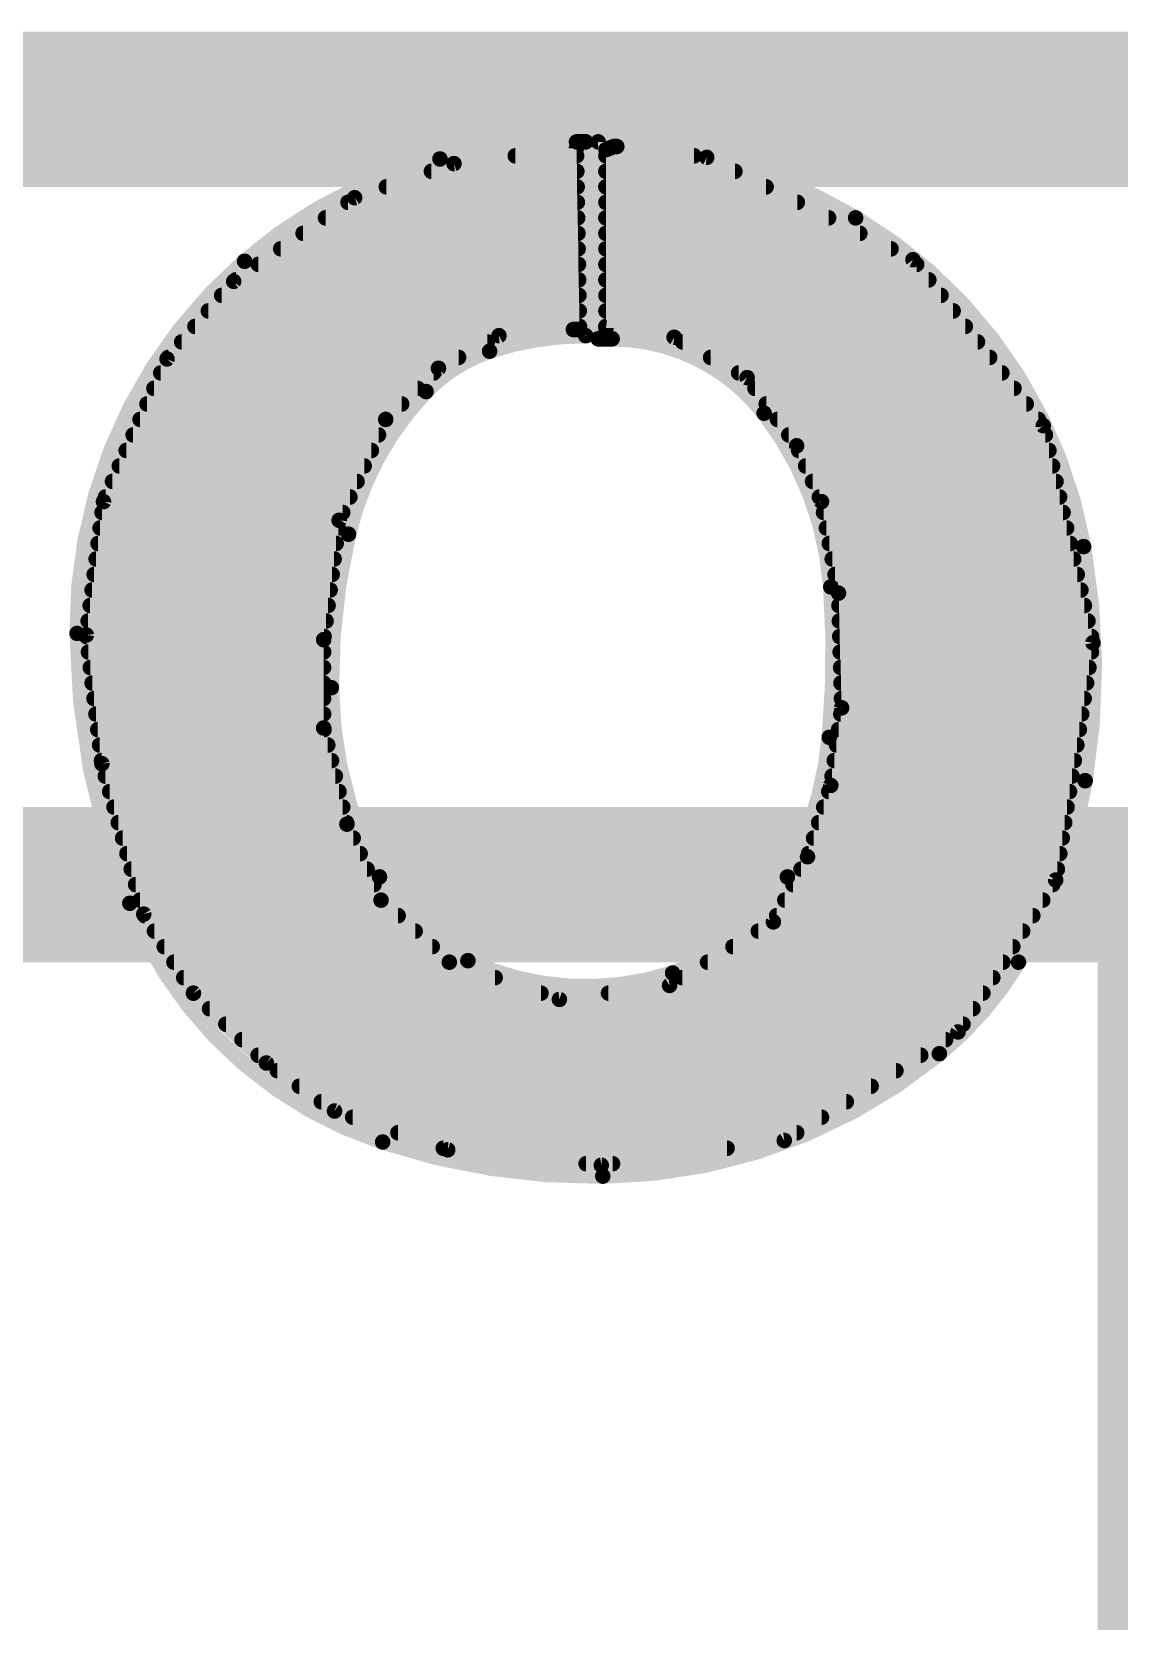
# Model space of a CAD drawing. Extents: x -15.6 to 66.2, y -11.4 to 53.5.
# Drawn here: x 20.987 to 22.768, y 22.924 to 25.527 of the extents above; entities that cross this region are included whole.
import ezdxf

# ---------------------------------------------------------------- set-up
doc = ezdxf.new("R2010")
doc.units = 0
doc.layers.add('1', color=12, linetype='CONTINUOUS')
doc.layers.add('22', color=40, linetype='CONTINUOUS')

msp = doc.modelspace()

# ---------------------------------------------------------------- linework, layer by layer
at = {"layer": '1', "const_width": 0.254}
for points in [[(20.32, 25.4), (39.37, 25.4)], [(16.51, 24.13), (22.86, 24.13)], [(22.86, 24.13), (22.86, 21.59)], [(22.86, 24.13), (41.91, 24.13)]]:
    msp.add_lwpolyline(points, dxfattribs=at)
at = {"layer": '1', "const_width": 0.127}
for points in [[(22.9235, 24.13, 1), (22.7965, 24.13)], [(22.86, 24.1935, 1), (22.86, 24.0665)]]:
    msp.add_lwpolyline(points, format="xyb", dxfattribs=at)
at = {"layer": '22'}
for points, const_width in [([(21.8796, 25.3467, 0.0624), (21.656, 25.3187)], 0.0254), ([(21.8796, 25.3531, 1), (21.8796, 25.3404)], 0.0127), ([(21.8796, 25.3404, 1), (21.8796, 25.3531)], 0.0127), ([(21.9012, 25.3467, 1), (21.8884, 25.3467)], 0.0127), ([(21.8948, 25.3404, 1), (21.8948, 25.3531)], 0.0127), ([(21.9215, 25.3467, 1), (21.9088, 25.3467)], 0.0127), ([(22.3368, 25.2222, 0.1246), (21.9151, 25.3467)], 0.0254), ([(21.9153, 25.353, 1), (21.9149, 25.3404)], 0.0127), ([(21.7793, 25.3302, 1), (21.7793, 25.3175)], 0.0127), ([(21.8859, 25.3366, 1), (21.8733, 25.3364)], 0.0127), ([(21.8804, 25.3302, 1), (21.8788, 25.3428)], 0.0127), ([(21.8798, 25.3175, 1), (21.8798, 25.3302)], 0.0127), ([(21.9255, 25.3399, 1), (21.9301, 25.3281)], 0.0127), ([(21.9278, 25.3302, 1), (21.9278, 25.3175)], 0.0127), ([(21.9342, 25.334, 1), (21.9215, 25.334)], 0.0127), ([(21.9405, 25.3454, 1), (21.9405, 25.3327)], 0.0127), ([(21.9428, 25.3331, 1), (21.9382, 25.3449)], 0.0127), ([(21.9464, 25.3453, 1), (21.9448, 25.3327)], 0.0127), ([(21.9456, 25.3327, 1), (21.9456, 25.3454)], 0.0127), ([(22.0721, 25.3175, 1), (22.0721, 25.3302)], 0.0127), ([(22.0957, 25.327, 1), (22.0901, 25.3156)], 0.0127), ([(22.0921, 25.315, 1), (22.0937, 25.3276)], 0.0127), ([(21.656, 25.3187, 0.1172), (21.336, 25.1511)], 0.0254), ([(21.642, 25.3048, 1), (21.642, 25.292)], 0.0127), ([(21.6544, 25.3249, 1), (21.6576, 25.3125)], 0.0127), ([(21.6576, 25.3125, 1), (21.6544, 25.3249)], 0.0127), ([(21.6781, 25.3174, 1), (21.6797, 25.3048)], 0.0127), ([(21.681, 25.3051, 1), (21.6768, 25.3171)], 0.0127), ([(21.8802, 25.292, 1), (21.8802, 25.3048)], 0.0127), ([(21.9278, 25.3048, 1), (21.9278, 25.292)], 0.0127), ([(22.139, 25.292, 1), (22.139, 25.3048)], 0.0127), ([(21.5681, 25.2794, 1), (21.5681, 25.2666)], 0.0127), ([(21.8807, 25.2666, 1), (21.8807, 25.2794)], 0.0127), ([(21.9278, 25.2794, 1), (21.9278, 25.2666)], 0.0127), ([(22.1902, 25.2666, 1), (22.1902, 25.2794)], 0.0127), ([(21.5053, 25.254, 1), (21.5053, 25.2413)], 0.0127), ([(21.5142, 25.2612, 1), (21.5184, 25.2492)], 0.0127), ([(21.5199, 25.25, 1), (21.5127, 25.2604)], 0.0127), ([(21.8811, 25.2413, 1), (21.8811, 25.254)], 0.0127), ([(21.9278, 25.254, 1), (21.9278, 25.2413)], 0.0127), ([(22.2414, 25.2413, 1), (22.2414, 25.254)], 0.0127), ([(21.4686, 25.2286, 1), (21.4686, 25.2158)], 0.0127), ([(21.8815, 25.2158, 1), (21.8815, 25.2286)], 0.0127), ([(21.9278, 25.2286, 1), (21.9278, 25.2158)], 0.0127), ([(22.2925, 25.2158, 1), (22.2925, 25.2286)], 0.0127), ([(22.7101, 24.6837, 0.2183), (22.3368, 25.2222)], 0.0254), ([(22.34, 25.2277, 1), (22.3336, 25.2167)], 0.0127), ([(22.3336, 25.2167, 1), (22.34, 25.2277)], 0.0127), ([(21.4319, 25.2032, 1), (21.4319, 25.1904)], 0.0127), ([(21.882, 25.1904, 1), (21.882, 25.2032)], 0.0127), ([(21.9278, 25.2032, 1), (21.9278, 25.1904)], 0.0127), ([(22.3437, 25.1904, 1), (22.3437, 25.2032)], 0.0127), ([(21.3952, 25.1778, 1), (21.3952, 25.1651)], 0.0127), ([(21.8824, 25.1651, 1), (21.8824, 25.1778)], 0.0127), ([(21.9278, 25.1778, 1), (21.9278, 25.1651)], 0.0127), ([(22.3948, 25.1651, 1), (22.3948, 25.1778)], 0.0127), ([(21.336, 25.1511, 0.2195), (21.0617, 24.5415)], 0.0254), ([(21.3318, 25.1559, 1), (21.3402, 25.1463)], 0.0127), ([(21.3402, 25.1463, 1), (21.3318, 25.1559)], 0.0127), ([(21.3585, 25.1524, 1), (21.3585, 25.1396)], 0.0127), ([(21.8828, 25.1396, 1), (21.8828, 25.1524)], 0.0127), ([(21.9278, 25.1524, 1), (21.9278, 25.1396)], 0.0127), ([(22.4357, 25.1575, 1), (22.4257, 25.1497)], 0.0127), ([(22.4279, 25.1479, 1), (22.4335, 25.1593)], 0.0127), ([(22.4367, 25.1396, 1), (22.4367, 25.1524)], 0.0127), ([(21.3146, 25.1233, 1), (21.3218, 25.1129)], 0.0127), ([(21.323, 25.114, 1), (21.3134, 25.1222)], 0.0127), ([(21.3218, 25.127, 1), (21.3218, 25.1142)], 0.0127), ([(21.8832, 25.1142, 1), (21.8832, 25.127)], 0.0127), ([(21.9278, 25.127, 1), (21.9278, 25.1142)], 0.0127), ([(22.4566, 25.1142, 1), (22.4566, 25.127)], 0.0127), ([(21.2985, 25.1016, 1), (21.2985, 25.0889)], 0.0127), ([(21.8837, 25.0889, 1), (21.8837, 25.1016)], 0.0127), ([(21.9278, 25.1016, 1), (21.9278, 25.0889)], 0.0127), ([(22.4766, 25.0889, 1), (22.4766, 25.1016)], 0.0127), ([(21.2767, 25.0762, 1), (21.2767, 25.0634)], 0.0127), ([(21.8841, 25.0634, 1), (21.8841, 25.0762)], 0.0127), ([(21.9278, 25.0762, 1), (21.9278, 25.0634)], 0.0127), ([(22.4965, 25.0634, 1), (22.4965, 25.0762)], 0.0127), ([(21.2548, 25.0508, 1), (21.2548, 25.038)], 0.0127), ([(21.8745, 25.0457, 1), (21.8745, 25.0329)], 0.0127), ([(21.875, 25.033, 1), (21.874, 25.0456)], 0.0127), ([(21.8783, 25.0392, 1), (21.8909, 25.0394)], 0.0127), ([(21.8845, 25.038, 1), (21.8845, 25.0508)], 0.0127), ([(21.8846, 25.0329, 1), (21.8846, 25.0457)], 0.0127), ([(21.9278, 25.0508, 1), (21.9278, 25.038)], 0.0127), ([(21.9287, 25.0482, 1), (21.9269, 25.0356)], 0.0127), ([(21.9215, 25.0419, 1), (21.9342, 25.0419)], 0.0127), ([(22.5164, 25.038, 1), (22.5164, 25.0508)], 0.0127), ([(21.233, 25.0254, 1), (21.233, 25.0127)], 0.0127), ([(21.8948, 25.0292, 0.0828), (21.7373, 25.0038)], 0.0254), ([(21.7337, 25.0127, 1), (21.7337, 25.0254)], 0.0127), ([(21.7521, 25.0355, 1), (21.7531, 25.0229)], 0.0127), ([(21.7556, 25.0236, 1), (21.7496, 25.0348)], 0.0127), ([(21.8884, 25.0292, 1), (21.9012, 25.0292)], 0.0127), ([(21.8948, 25.0229, 1), (21.8948, 25.0355)], 0.0127), ([(21.9151, 25.0305, 1), (21.9151, 25.0177)], 0.0127), ([(21.9088, 25.0241, 1), (21.9215, 25.0241)], 0.0127), ([(22.1869, 24.9022, 0.2316), (21.938, 25.0241)], 0.0254), ([(21.938, 25.0304, 1), (21.938, 25.0178)], 0.0127), ([(21.938, 25.0177, 1), (21.938, 25.0305)], 0.0127), ([(22.0427, 25.0322, 1), (22.0365, 25.021)], 0.0127), ([(22.0387, 25.0203, 1), (22.0405, 25.0329)], 0.0127), ([(22.0533, 25.0254, 1), (22.0533, 25.0127)], 0.0127), ([(22.5364, 25.0127, 1), (22.5364, 25.0254)], 0.0127), ([(21.2042, 24.9952, 1), (21.2138, 24.987)], 0.0127), ([(21.2148, 24.9885, 1), (21.2032, 24.9937)], 0.0127), ([(21.2111, 25, 1), (21.2111, 24.9872)], 0.0127), ([(21.7373, 25.0038, 0.1209), (21.6332, 24.9377)], 0.0254), ([(21.6865, 24.9872, 1), (21.6865, 25)], 0.0127), ([(21.7353, 25.0098, 1), (21.7393, 24.9978)], 0.0127), ([(21.7393, 24.9978, 1), (21.7353, 25.0098)], 0.0127), ([(22.0993, 25, 1), (22.0993, 24.9872)], 0.0127), ([(22.5563, 24.9872, 1), (22.5563, 25)], 0.0127), ([(21.1988, 24.9746, 1), (21.1988, 24.9618)], 0.0127), ([(21.6457, 24.9618, 1), (21.6457, 24.9746)], 0.0127), ([(21.6505, 24.9814, 1), (21.6565, 24.9702)], 0.0127), ([(21.6579, 24.9712, 1), (21.6491, 24.9804)], 0.0127), ([(22.1453, 24.9746, 1), (22.1453, 24.9618)], 0.0127), ([(22.1641, 24.9643, 1), (22.1539, 24.9569)], 0.0127), ([(22.1559, 24.955, 1), (22.1621, 24.9662)], 0.0127), ([(22.5763, 24.9618, 1), (22.5763, 24.9746)], 0.0127), ([(21.1875, 24.9492, 1), (21.1875, 24.9365)], 0.0127), ([(21.6332, 24.9377, 0.1342), (21.5062, 24.704)], 0.0254), ([(21.6195, 24.9365, 1), (21.6195, 24.9492)], 0.0127), ([(21.6286, 24.9421, 1), (21.6378, 24.9333)], 0.0127), ([(21.6378, 24.9333, 1), (21.6286, 24.9421)], 0.0127), ([(22.1719, 24.9492, 1), (22.1719, 24.9365)], 0.0127), ([(22.5962, 24.9365, 1), (22.5962, 24.9492)], 0.0127), ([(21.1762, 24.9238, 1), (21.1762, 24.911)], 0.0127), ([(21.5933, 24.911, 1), (21.5933, 24.9238)], 0.0127), ([(22.1904, 24.9238, 1), (22.1904, 24.911)], 0.0127), ([(22.6162, 24.911, 1), (22.6162, 24.9238)], 0.0127), ([(21.1649, 24.8984, 1), (21.1649, 24.8856)], 0.0127), ([(21.5627, 24.8966, 1), (21.5715, 24.8874)], 0.0127), ([(21.5729, 24.8893, 1), (21.5613, 24.8947)], 0.0127), ([(21.5671, 24.8856, 1), (21.5671, 24.8984)], 0.0127), ([(22.2961, 24.6177, 0.1478), (22.1869, 24.9022)], 0.0254), ([(22.1919, 24.9061, 1), (22.1819, 24.8983)], 0.0127), ([(22.1819, 24.8983, 1), (22.1919, 24.9061)], 0.0127), ([(22.2088, 24.8984, 1), (22.2088, 24.8856)], 0.0127), ([(22.6361, 24.8856, 1), (22.6361, 24.8984)], 0.0127), ([(22.6503, 24.8832, 1), (22.6379, 24.8804)], 0.0127), ([(22.6391, 24.8779, 1), (22.6491, 24.8857)], 0.0127), ([(21.1535, 24.873, 1), (21.1535, 24.8603)], 0.0127), ([(21.5554, 24.8603, 1), (21.5554, 24.873)], 0.0127), ([(22.2273, 24.873, 1), (22.2273, 24.8603)], 0.0127), ([(22.6476, 24.8603, 1), (22.6476, 24.873)], 0.0127), ([(21.1422, 24.8476, 1), (21.1422, 24.8348)], 0.0127), ([(21.5437, 24.8348, 1), (21.5437, 24.8476)], 0.0127), ([(22.246, 24.8514, 1), (22.2344, 24.8462)], 0.0127), ([(22.2351, 24.8451, 1), (22.2453, 24.8525)], 0.0127), ([(22.2436, 24.8476, 1), (22.2436, 24.8348)], 0.0127), ([(22.6534, 24.8348, 1), (22.6534, 24.8476)], 0.0127), ([(21.1309, 24.8222, 1), (21.1309, 24.8094)], 0.0127), ([(21.5319, 24.8094, 1), (21.5319, 24.8222)], 0.0127), ([(22.2549, 24.8222, 1), (22.2549, 24.8094)], 0.0127), ([(22.6592, 24.8094, 1), (22.6592, 24.8222)], 0.0127), ([(21.1196, 24.7968, 1), (21.1196, 24.7841)], 0.0127), ([(21.5202, 24.7841, 1), (21.5202, 24.7968)], 0.0127), ([(22.2662, 24.7968, 1), (22.2662, 24.7841)], 0.0127), ([(22.665, 24.7841, 1), (22.665, 24.7968)], 0.0127), ([(21.1112, 24.7566, 1), (21.0986, 24.7582)], 0.0127), ([(21.0991, 24.76, 1), (21.1107, 24.7548)], 0.0127), ([(21.1083, 24.7714, 1), (21.1083, 24.7586)], 0.0127), ([(21.5085, 24.7586, 1), (21.5085, 24.7714)], 0.0127), ([(22.2775, 24.7714, 1), (22.2775, 24.7586)], 0.0127), ([(22.2871, 24.7586, 1), (22.2747, 24.7562)], 0.0127), ([(22.2751, 24.7548, 1), (22.2867, 24.76)], 0.0127), ([(22.6708, 24.7586, 1), (22.6708, 24.7714)], 0.0127), ([(21.1026, 24.746, 1), (21.1026, 24.7333)], 0.0127), ([(21.4972, 24.7261, 1), (21.4846, 24.7277)], 0.0127), ([(21.4851, 24.7296, 1), (21.4967, 24.7242)], 0.0127), ([(21.4968, 24.7333, 1), (21.4968, 24.746)], 0.0127), ([(22.2842, 24.746, 1), (22.2842, 24.7333)], 0.0127), ([(22.6766, 24.7333, 1), (22.6766, 24.746)], 0.0127), ([(21.0994, 24.7206, 1), (21.0994, 24.7079)], 0.0127), ([(21.5062, 24.704, 0.0602), (21.4782, 24.4526)], 0.0254), ([(21.4893, 24.7079, 1), (21.4893, 24.7206)], 0.0127), ([(21.5, 24.7055, 1), (21.5124, 24.7025)], 0.0127), ([(21.5124, 24.7025, 1), (21.5, 24.7055)], 0.0127), ([(22.2889, 24.7206, 1), (22.2889, 24.7079)], 0.0127), ([(22.6824, 24.7079, 1), (22.6824, 24.7206)], 0.0127), ([(21.0961, 24.6952, 1), (21.0961, 24.6824)], 0.0127), ([(21.486, 24.6824, 1), (21.486, 24.6952)], 0.0127), ([(22.2937, 24.6952, 1), (22.2937, 24.6824)], 0.0127), ([(22.6882, 24.6824, 1), (22.6882, 24.6952)], 0.0127), ([(22.7127, 24.3002, 0.0851), (22.7101, 24.6837)], 0.0254), ([(22.7164, 24.6848, 1), (22.7038, 24.6826)], 0.0127), ([(22.7038, 24.6826, 1), (22.7164, 24.6848)], 0.0127), ([(21.0929, 24.6698, 1), (21.0929, 24.6571)], 0.0127), ([(21.4827, 24.6571, 1), (21.4827, 24.6698)], 0.0127), ([(22.2984, 24.6698, 1), (22.2984, 24.6571)], 0.0127), ([(22.694, 24.6571, 1), (22.694, 24.6698)], 0.0127), ([(21.0896, 24.6444, 1), (21.0896, 24.6317)], 0.0127), ([(21.4794, 24.6317, 1), (21.4794, 24.6444)], 0.0127), ([(22.2936, 24.3713, 0.0416), (22.2961, 24.6177)], 0.0254), ([(22.3024, 24.6182, 1), (22.2898, 24.6172)], 0.0127), ([(22.3031, 24.6444, 1), (22.3031, 24.6317)], 0.0127), ([(22.6998, 24.6317, 1), (22.6998, 24.6444)], 0.0127), ([(21.0863, 24.619, 1), (21.0863, 24.6062)], 0.0127), ([(21.4761, 24.6062, 1), (21.4761, 24.619)], 0.0127), ([(22.2898, 24.6172, 1), (22.3024, 24.6182)], 0.0127), ([(22.3079, 24.619, 1), (22.3079, 24.6062)], 0.0127), ([(22.3151, 24.6077, 1), (22.3025, 24.6073)], 0.0127), ([(22.3026, 24.6063, 1), (22.315, 24.6087)], 0.0127), ([(22.7056, 24.6062, 1), (22.7056, 24.619)], 0.0127), ([(21.0831, 24.5936, 1), (21.0831, 24.5809)], 0.0127), ([(21.4728, 24.5809, 1), (21.4728, 24.5936)], 0.0127), ([(22.3094, 24.5936, 1), (22.3094, 24.5809)], 0.0127), ([(22.7115, 24.5809, 1), (22.7115, 24.5936)], 0.0127), ([(21.0617, 24.5415, 0.092), (21.148, 24.0995)], 0.0254), ([(21.068, 24.5416, 1), (21.0554, 24.5414)], 0.0127), ([(21.0832, 24.5397, 1), (21.0706, 24.5381)], 0.0127), ([(21.0798, 24.5682, 1), (21.0798, 24.5555)], 0.0127), ([(21.4695, 24.5555, 1), (21.4695, 24.5682)], 0.0127), ([(22.31, 24.5682, 1), (22.31, 24.5555)], 0.0127), ([(22.7173, 24.5555, 1), (22.7173, 24.5682)], 0.0127), ([(21.0554, 24.5414, 1), (21.068, 24.5416)], 0.0127), ([(21.0706, 24.5397, 1), (21.0832, 24.5381)], 0.0127), ([(21.0772, 24.5428, 1), (21.0772, 24.53)], 0.0127), ([(21.4719, 24.5313, 1), (21.4592, 24.5313)], 0.0127), ([(21.4592, 24.5321, 1), (21.4718, 24.5305)], 0.0127), ([(21.4662, 24.53, 1), (21.4662, 24.5428)], 0.0127), ([(22.3107, 24.5428, 1), (22.3107, 24.53)], 0.0127), ([(22.7317, 24.5252, 1), (22.7191, 24.5272)], 0.0127), ([(22.7192, 24.5248, 1), (22.7316, 24.5276)], 0.0127), ([(22.7231, 24.53, 1), (22.7231, 24.5428)], 0.0127), ([(21.0803, 24.5174, 1), (21.0803, 24.5047)], 0.0127), ([(21.4655, 24.5047, 1), (21.4655, 24.5174)], 0.0127), ([(22.3114, 24.5174, 1), (22.3114, 24.5047)], 0.0127), ([(22.723, 24.5047, 1), (22.723, 24.5174)], 0.0127), ([(21.0833, 24.492, 1), (21.0833, 24.4793)], 0.0127), ([(21.0864, 24.4666, 1), (21.0864, 24.4538)], 0.0127), ([(21.4655, 24.4793, 1), (21.4655, 24.492)], 0.0127), ([(21.4655, 24.4538, 1), (21.4655, 24.4666)], 0.0127), ([(22.3121, 24.492, 1), (22.3121, 24.4793)], 0.0127), ([(22.3128, 24.4666, 1), (22.3128, 24.4538)], 0.0127), ([(22.715, 24.4538, 1), (22.715, 24.4666)], 0.0127), ([(22.719, 24.4793, 1), (22.719, 24.492)], 0.0127), ([(21.0894, 24.4412, 1), (21.0894, 24.4285)], 0.0127), ([(21.4655, 24.4285, 1), (21.4655, 24.4412)], 0.0127), ([(21.4782, 24.4526, 0.1204), (21.557, 24.1427)], 0.0254), ([(21.4845, 24.4527, 1), (21.4719, 24.4525)], 0.0127), ([(21.4719, 24.4525, 1), (21.4845, 24.4527)], 0.0127), ([(22.3135, 24.4412, 1), (22.3135, 24.4285)], 0.0127), ([(22.7111, 24.4285, 1), (22.7111, 24.4412)], 0.0127), ([(21.0925, 24.4158, 1), (21.0925, 24.4031)], 0.0127), ([(21.4655, 24.4031, 1), (21.4655, 24.4158)], 0.0127), ([(22.3125, 24.4158, 1), (22.3125, 24.4031)], 0.0127), ([(22.3202, 24.4187, 1), (22.3076, 24.4205)], 0.0127), ([(22.3076, 24.4194, 1), (22.3202, 24.4198)], 0.0127), ([(22.7071, 24.4031, 1), (22.7071, 24.4158)], 0.0127), ([(21.0956, 24.3904, 1), (21.0956, 24.3776)], 0.0127), ([(21.4717, 24.388, 1), (21.4593, 24.385)], 0.0127), ([(21.4661, 24.3776, 1), (21.4661, 24.3904)], 0.0127), ([(22.3089, 24.3904, 1), (22.3089, 24.3776)], 0.0127), ([(22.7031, 24.3776, 1), (22.7031, 24.3904)], 0.0127), ([(21.0986, 24.365, 1), (21.0986, 24.3523)], 0.0127), ([(21.4592, 24.3865, 1), (21.4719, 24.3865)], 0.0127), ([(21.4723, 24.3523, 1), (21.4723, 24.365)], 0.0127), ([(22.225, 24.1427, 0.0995), (22.2936, 24.3713)], 0.0254), ([(22.2999, 24.3707, 1), (22.2873, 24.3719)], 0.0127), ([(22.2873, 24.3719, 1), (22.2999, 24.3707)], 0.0127), ([(22.3054, 24.365, 1), (22.3054, 24.3523)], 0.0127), ([(22.6991, 24.3523, 1), (22.6991, 24.365)], 0.0127), ([(21.1017, 24.3396, 1), (21.1017, 24.3269)], 0.0127), ([(21.4784, 24.3269, 1), (21.4784, 24.3396)], 0.0127), ([(22.3018, 24.3396, 1), (22.3018, 24.3269)], 0.0127), ([(22.6951, 24.3269, 1), (22.6951, 24.3396)], 0.0127), ([(21.1084, 24.3298, 1), (21.0962, 24.3264)], 0.0127), ([(21.096, 24.3273, 1), (21.1086, 24.3289)], 0.0127), ([(21.108, 24.3142, 1), (21.108, 24.3014)], 0.0127), ([(21.4846, 24.3014, 1), (21.4846, 24.3142)], 0.0127), ([(22.2982, 24.3142, 1), (22.2982, 24.3014)], 0.0127), ([(22.6911, 24.3014, 1), (22.6911, 24.3142)], 0.0127), ([(21.115, 24.2888, 1), (21.115, 24.2761)], 0.0127), ([(21.4907, 24.2761, 1), (21.4907, 24.2888)], 0.0127), ([(22.2928, 24.2888, 1), (22.2928, 24.2761)], 0.0127), ([(22.2898, 24.2935, 1), (22.3024, 24.2917)], 0.0127), ([(22.3021, 24.2906, 1), (22.2901, 24.2946)], 0.0127), ([(22.6035, 24.003, 0.0949), (22.7127, 24.3002)], 0.0254), ([(22.6871, 24.2761, 1), (22.6871, 24.2888)], 0.0127), ([(22.719, 24.2992, 1), (22.7064, 24.3012)], 0.0127), ([(22.7064, 24.3012, 1), (22.719, 24.2992)], 0.0127), ([(21.1221, 24.2634, 1), (21.1221, 24.2507)], 0.0127), ([(21.4968, 24.2507, 1), (21.4968, 24.2634)], 0.0127), ([(22.2845, 24.2634, 1), (22.2845, 24.2507)], 0.0127), ([(22.6831, 24.2507, 1), (22.6831, 24.2634)], 0.0127), ([(21.1292, 24.238, 1), (21.1292, 24.2252)], 0.0127), ([(21.5094, 24.2317, 1), (21.4978, 24.2265)], 0.0127), ([(21.503, 24.2252, 1), (21.503, 24.238)], 0.0127), ([(22.2762, 24.238, 1), (22.2762, 24.2252)], 0.0127), ([(22.6792, 24.2252, 1), (22.6792, 24.238)], 0.0127), ([(21.1362, 24.2126, 1), (21.1362, 24.1999)], 0.0127), ([(21.4974, 24.2276, 1), (21.5098, 24.2306)], 0.0127), ([(21.5139, 24.1999, 1), (21.5139, 24.2126)], 0.0127), ([(22.2679, 24.2126, 1), (22.2679, 24.1999)], 0.0127), ([(22.6752, 24.1999, 1), (22.6752, 24.2126)], 0.0127), ([(21.1433, 24.1872, 1), (21.1433, 24.1745)], 0.0127), ([(21.5253, 24.1745, 1), (21.5253, 24.1872)], 0.0127), ([(22.2636, 24.1728, 1), (22.2524, 24.1786)], 0.0127), ([(22.2597, 24.1872, 1), (22.2597, 24.1745)], 0.0127), ([(22.6712, 24.1745, 1), (22.6712, 24.1872)], 0.0127), ([(21.1504, 24.1618, 1), (21.1504, 24.149)], 0.0127), ([(21.5367, 24.149, 1), (21.5367, 24.1618)], 0.0127), ([(22.2474, 24.1618, 1), (22.2474, 24.149)], 0.0127), ([(22.252, 24.1777, 1), (22.264, 24.1737)], 0.0127), ([(22.6672, 24.149, 1), (22.6672, 24.1618)], 0.0127), ([(21.1575, 24.1364, 1), (21.1575, 24.1237)], 0.0127), ([(21.5481, 24.1237, 1), (21.5481, 24.1364)], 0.0127), ([(21.557, 24.1427, 0.1633), (21.7018, 24.0055)], 0.0254), ([(21.5626, 24.1457, 1), (21.5514, 24.1397)], 0.0127), ([(21.5514, 24.1397, 1), (21.5626, 24.1457)], 0.0127), ([(22.037, 23.9852, 0.1942), (22.225, 24.1427)], 0.0254), ([(22.2194, 24.1457, 1), (22.2306, 24.1397)], 0.0127), ([(22.2306, 24.1397, 1), (22.2194, 24.1457)], 0.0127), ([(22.2341, 24.1364, 1), (22.2341, 24.1237)], 0.0127), ([(22.6581, 24.1386, 1), (22.6707, 24.1366)], 0.0127), ([(22.6697, 24.1342, 1), (22.6591, 24.141)], 0.0127), ([(22.6595, 24.1237, 1), (22.6595, 24.1364)], 0.0127), ([(21.148, 24.0995, 0.2224), (21.5621, 23.7084)], 0.0254), ([(21.1539, 24.1018, 1), (21.1421, 24.0972)], 0.0127), ([(21.1645, 24.111, 1), (21.1645, 24.0983)], 0.0127), ([(21.5638, 24.1093, 1), (21.5552, 24.0999)], 0.0127), ([(21.5537, 24.102, 1), (21.5653, 24.1072)], 0.0127), ([(21.5595, 24.0983, 1), (21.5595, 24.111)], 0.0127), ([(22.2208, 24.111, 1), (22.2208, 24.0983)], 0.0127), ([(22.6432, 24.0983, 1), (22.6432, 24.111)], 0.0127), ([(21.1421, 24.0972, 1), (21.1539, 24.1018)], 0.0127), ([(21.1763, 24.0851, 1), (21.1655, 24.0783)], 0.0127), ([(21.1648, 24.08, 1), (21.177, 24.0834)], 0.0127), ([(21.1725, 24.0856, 1), (21.1725, 24.0728)], 0.0127), ([(21.5875, 24.0728, 1), (21.5875, 24.0856)], 0.0127), ([(22.2074, 24.0856, 1), (22.2074, 24.0728)], 0.0127), ([(22.6269, 24.0728, 1), (22.6269, 24.0856)], 0.0127), ([(21.1884, 24.0602, 1), (21.1884, 24.0475)], 0.0127), ([(21.6154, 24.0475, 1), (21.6154, 24.0602)], 0.0127), ([(22.1773, 24.0602, 1), (22.1773, 24.0475)], 0.0127), ([(22.1965, 24.0719, 1), (22.2077, 24.0661)], 0.0127), ([(22.2054, 24.0636, 1), (22.1988, 24.0744)], 0.0127), ([(22.6105, 24.0475, 1), (22.6105, 24.0602)], 0.0127), ([(21.2044, 24.0348, 1), (21.2044, 24.0221)], 0.0127), ([(21.6434, 24.0221, 1), (21.6434, 24.0348)], 0.0127), ([(22.1358, 24.0348, 1), (22.1358, 24.0221)], 0.0127), ([(22.5942, 24.0221, 1), (22.5942, 24.0348)], 0.0127), ([(21.2203, 24.0094, 1), (21.2203, 23.9966)], 0.0127), ([(21.6733, 24.009, 1), (21.6693, 23.997)], 0.0127), ([(21.667, 23.9983, 1), (21.6756, 24.0077)], 0.0127), ([(21.6713, 23.9966, 1), (21.6713, 24.0094)], 0.0127), ([(21.7018, 24.0055, 0.1897), (22.037, 23.9852)], 0.0254), ([(21.7045, 24.0113, 1), (21.6991, 23.9997)], 0.0127), ([(21.6991, 23.9997, 1), (21.7045, 24.0113)], 0.0127), ([(22.0943, 24.0094, 1), (22.0943, 23.9966)], 0.0127), ([(22.4739, 23.8531, 0.0859), (22.6035, 24.003)], 0.0254), ([(22.5779, 23.9966, 1), (22.5779, 24.0094)], 0.0127), ([(22.5981, 24.0063, 1), (22.6089, 23.9997)], 0.0127), ([(22.6089, 23.9997, 1), (22.5981, 24.0063)], 0.0127), ([(21.2363, 23.984, 1), (21.2363, 23.9713)], 0.0127), ([(21.7464, 23.9713, 1), (21.7464, 23.984)], 0.0127), ([(22.035, 23.9912, 1), (22.039, 23.9792)], 0.0127), ([(22.039, 23.9792, 1), (22.035, 23.9912)], 0.0127), ([(22.0528, 23.984, 1), (22.0528, 23.9713)], 0.0127), ([(22.5615, 23.9713, 1), (22.5615, 23.984)], 0.0127), ([(21.2566, 23.9568, 1), (21.2478, 23.9476)], 0.0127), ([(21.2522, 23.9586, 1), (21.2522, 23.9459)], 0.0127), ([(21.2468, 23.9488, 1), (21.2576, 23.9556)], 0.0127), ([(21.8215, 23.9459, 1), (21.8215, 23.9586)], 0.0127), ([(21.8508, 23.9483, 1), (21.8524, 23.9357)], 0.0127), ([(21.8496, 23.936, 1), (21.8536, 23.948)], 0.0127), ([(21.932, 23.9586, 1), (21.932, 23.9459)], 0.0127), ([(22.0287, 23.9703, 1), (22.0353, 23.9595)], 0.0127), ([(22.0328, 23.9586, 1), (22.0312, 23.9712)], 0.0127), ([(22.5452, 23.9459, 1), (22.5452, 23.9586)], 0.0127), ([(21.2787, 23.9332, 1), (21.2787, 23.9204)], 0.0127), ([(22.5289, 23.9204, 1), (22.5289, 23.9332)], 0.0127), ([(21.3053, 23.9078, 1), (21.3053, 23.8951)], 0.0127), ([(22.5078, 23.8833, 1), (22.501, 23.8941)], 0.0127), ([(22.5126, 23.8951, 1), (22.5126, 23.9078)], 0.0127), ([(21.3318, 23.8824, 1), (21.3318, 23.8697)], 0.0127), ([(22.4841, 23.8697, 1), (22.4841, 23.8824)], 0.0127), ([(22.4991, 23.8921, 1), (22.5097, 23.8853)], 0.0127), ([(21.3583, 23.857, 1), (21.3583, 23.8442)], 0.0127), ([(21.3753, 23.8431, 1), (21.3679, 23.8327)], 0.0127), ([(21.3672, 23.8333, 1), (21.376, 23.8425)], 0.0127), ([(21.9227, 23.6525, 0.1703), (22.4739, 23.8531)], 0.0254), ([(22.4434, 23.8442, 1), (22.4434, 23.857)], 0.0127), ([(22.4699, 23.858, 1), (22.4779, 23.8482)], 0.0127), ([(22.4779, 23.8482, 1), (22.4699, 23.858)], 0.0127), ([(21.3896, 23.8316, 1), (21.3896, 23.8189)], 0.0127), ([(22.4028, 23.8189, 1), (22.4028, 23.8316)], 0.0127), ([(21.4257, 23.8062, 1), (21.4257, 23.7934)], 0.0127), ([(22.3621, 23.7934, 1), (22.3621, 23.8062)], 0.0127), ([(21.4617, 23.7808, 1), (21.4617, 23.768)], 0.0127), ([(21.4854, 23.7652, 1), (21.4812, 23.7532)], 0.0127), ([(21.4796, 23.754, 1), (21.487, 23.7644)], 0.0127), ([(22.3215, 23.768, 1), (22.3215, 23.7808)], 0.0127), ([(21.5131, 23.7554, 1), (21.5131, 23.7427)], 0.0127), ([(22.2809, 23.7427, 1), (22.2809, 23.7554)], 0.0127), ([(21.5621, 23.7084, 0.083), (21.9227, 23.6525)], 0.0254), ([(21.5641, 23.7144, 1), (21.5601, 23.7024)], 0.0127), ([(21.5601, 23.7024, 1), (21.5641, 23.7144)], 0.0127), ([(21.5872, 23.73, 1), (21.5872, 23.7172)], 0.0127), ([(22.2165, 23.7163, 1), (22.2233, 23.7055)], 0.0127), ([(22.2208, 23.7046, 1), (22.219, 23.7172)], 0.0127), ([(22.2402, 23.7172, 1), (22.2402, 23.73)], 0.0127), ([(21.6614, 23.7046, 1), (21.6614, 23.6918)], 0.0127), ([(21.6693, 23.702, 1), (21.6681, 23.6894)], 0.0127), ([(21.6666, 23.6897, 1), (21.6708, 23.7017)], 0.0127), ([(22.1262, 23.6918, 1), (22.1262, 23.7046)], 0.0127), ([(21.8954, 23.6792, 1), (21.8954, 23.6665)], 0.0127), ([(21.9193, 23.6766, 1), (21.9211, 23.664)], 0.0127), ([(21.9196, 23.664, 1), (21.9208, 23.6766)], 0.0127), ([(21.9387, 23.6665, 1), (21.9387, 23.6792)], 0.0127), ([(21.9226, 23.6588, 1), (21.9228, 23.6462)], 0.0127), ([(21.9228, 23.6462, 1), (21.9226, 23.6588)], 0.0127)]:
    msp.add_lwpolyline(points, format="xyb", dxfattribs=dict(at, const_width=const_width))
at = {"layer": '22', "const_width": 0.0254}
for points in [[(21.8948, 25.3467), (21.8796, 25.3467)], [(21.8948, 25.0292), (21.8948, 25.3467)], [(21.9151, 25.3467), (21.9151, 25.0241)], [(21.8796, 25.3365), (21.6789, 25.3111)], [(21.7793, 25.3238), (21.8798, 25.3238)], [(21.8846, 25.0393), (21.8796, 25.3365)], [(21.9405, 25.339), (21.9278, 25.334)], [(21.9278, 25.334), (21.9278, 25.0419)], [(21.9278, 25.3238), (22.0721, 25.3238)], [(21.9456, 25.339), (21.9405, 25.339)], [(22.0929, 25.3213), (21.9456, 25.339)], [(22.4307, 25.1536), (22.0929, 25.3213)], [(21.6789, 25.3111), (21.5163, 25.2552)], [(21.642, 25.2984), (21.8802, 25.2984)], [(21.9278, 25.2984), (22.139, 25.2984)], [(21.5681, 25.273), (21.8807, 25.273)], [(21.9278, 25.273), (22.1902, 25.273)], [(21.5163, 25.2552), (21.3182, 25.1181)], [(21.5053, 25.2476), (21.8811, 25.2476)], [(21.9278, 25.2476), (22.2414, 25.2476)], [(21.4686, 25.2222), (21.8815, 25.2222)], [(21.9278, 25.2222), (22.2925, 25.2222)], [(21.4319, 25.1968), (21.882, 25.1968)], [(21.9278, 25.1968), (22.3437, 25.1968)], [(21.3952, 25.1714), (21.8824, 25.1714)], [(21.9278, 25.1714), (22.3948, 25.1714)], [(21.3585, 25.146), (21.8828, 25.146)], [(21.9278, 25.146), (22.4367, 25.146)], [(22.6441, 24.8818), (22.4307, 25.1536)], [(21.3182, 25.1181), (21.209, 24.9911)], [(21.3218, 25.1206), (21.8832, 25.1206)], [(21.9278, 25.1206), (22.4566, 25.1206)], [(21.2985, 25.0952), (21.8837, 25.0952)], [(21.9278, 25.0952), (22.4766, 25.0952)], [(21.2767, 25.0698), (21.8841, 25.0698)], [(21.9278, 25.0698), (22.4965, 25.0698)], [(21.2548, 25.0444), (21.8845, 25.0444)], [(21.7526, 25.0292), (21.8745, 25.0393)], [(21.8745, 25.0393), (21.8846, 25.0393)], [(21.9278, 25.0444), (22.5164, 25.0444)], [(21.9278, 25.0419), (22.0396, 25.0266)], [(21.233, 25.019), (21.7337, 25.019)], [(21.6535, 24.9758), (21.7526, 25.0292)], [(21.9151, 25.0241), (21.938, 25.0241)], [(22.0396, 25.0266), (22.159, 24.9606)], [(22.0533, 25.019), (22.5364, 25.019)], [(21.209, 24.9911), (21.1049, 24.7574)], [(21.2111, 24.9936), (21.6865, 24.9936)], [(22.0993, 24.9936), (22.5563, 24.9936)], [(21.1988, 24.9682), (21.6457, 24.9682)], [(21.5671, 24.892), (21.6535, 24.9758)], [(22.1453, 24.9682), (22.5763, 24.9682)], [(22.159, 24.9606), (22.2402, 24.8488)], [(21.1875, 24.9428), (21.6195, 24.9428)], [(22.1719, 24.9428), (22.5962, 24.9428)], [(21.1762, 24.9174), (21.5933, 24.9174)], [(22.1904, 24.9174), (22.6162, 24.9174)], [(21.1649, 24.892), (21.5671, 24.892)], [(21.4909, 24.7269), (21.5671, 24.892)], [(22.2088, 24.892), (22.6361, 24.892)], [(22.7254, 24.5262), (22.6441, 24.8818)], [(21.1535, 24.8666), (21.5554, 24.8666)], [(22.2273, 24.8666), (22.6476, 24.8666)], [(21.1422, 24.8412), (21.5437, 24.8412)], [(22.2402, 24.8488), (22.2809, 24.7574)], [(22.2436, 24.8412), (22.6534, 24.8412)], [(21.1309, 24.8158), (21.5319, 24.8158)], [(22.2549, 24.8158), (22.6592, 24.8158)], [(21.1196, 24.7904), (21.5202, 24.7904)], [(22.2662, 24.7904), (22.665, 24.7904)], [(21.1049, 24.7574), (21.0769, 24.5389)], [(21.1083, 24.765), (21.5085, 24.765)], [(22.2775, 24.765), (22.6708, 24.765)], [(22.2809, 24.7574), (22.3088, 24.6075)], [(21.1026, 24.7396), (21.4968, 24.7396)], [(21.4655, 24.5313), (21.4909, 24.7269)], [(22.2842, 24.7396), (22.6766, 24.7396)], [(21.0994, 24.7142), (21.4893, 24.7142)], [(22.2889, 24.7142), (22.6824, 24.7142)], [(21.0961, 24.6888), (21.486, 24.6888)], [(22.2937, 24.6888), (22.6882, 24.6888)], [(21.0929, 24.6634), (21.4827, 24.6634)], [(22.2984, 24.6634), (22.694, 24.6634)], [(21.0896, 24.638), (21.4794, 24.638)], [(22.3031, 24.638), (22.6998, 24.638)], [(21.0863, 24.6126), (21.4761, 24.6126)], [(22.3079, 24.6126), (22.7056, 24.6126)], [(22.3088, 24.6075), (22.3139, 24.4196)], [(21.0831, 24.5872), (21.4728, 24.5872)], [(22.3094, 24.5872), (22.7115, 24.5872)], [(21.0769, 24.5389), (21.1023, 24.3281)], [(21.0798, 24.5618), (21.4695, 24.5618)], [(22.31, 24.5618), (22.7173, 24.5618)], [(21.0772, 24.5364), (21.4662, 24.5364)], [(21.4655, 24.3865), (21.4655, 24.5313)], [(22.3107, 24.5364), (22.7231, 24.5364)], [(22.6644, 24.1376), (22.7254, 24.5262)], [(21.0803, 24.511), (21.4655, 24.511)], [(22.3114, 24.511), (22.723, 24.511)], [(21.0833, 24.4856), (21.4655, 24.4856)], [(21.0864, 24.4602), (21.4655, 24.4602)], [(22.3121, 24.4856), (22.719, 24.4856)], [(22.3128, 24.4602), (22.715, 24.4602)], [(21.0894, 24.4348), (21.4655, 24.4348)], [(22.3135, 24.4348), (22.7111, 24.4348)], [(21.0925, 24.4094), (21.4655, 24.4094)], [(22.3139, 24.4196), (22.2961, 24.2926)], [(22.3125, 24.4094), (22.7071, 24.4094)], [(21.0956, 24.384), (21.4661, 24.384)], [(21.5036, 24.2291), (21.4655, 24.3865)], [(22.3089, 24.384), (22.7031, 24.384)], [(21.0986, 24.3586), (21.4723, 24.3586)], [(22.3054, 24.3586), (22.6991, 24.3586)], [(21.1017, 24.3332), (21.4784, 24.3332)], [(22.3018, 24.3332), (22.6951, 24.3332)], [(21.1023, 24.3281), (21.1709, 24.0817)], [(21.108, 24.3078), (21.4846, 24.3078)], [(22.2982, 24.3078), (22.6911, 24.3078)], [(21.115, 24.2824), (21.4907, 24.2824)], [(22.2961, 24.2926), (22.258, 24.1757)], [(22.2928, 24.2824), (22.6871, 24.2824)], [(21.1221, 24.257), (21.4968, 24.257)], [(22.2845, 24.257), (22.6831, 24.257)], [(21.1292, 24.2316), (21.503, 24.2316)], [(21.5595, 24.1046), (21.5036, 24.2291)], [(22.2762, 24.2316), (22.6792, 24.2316)], [(21.1362, 24.2062), (21.5139, 24.2062)], [(22.2679, 24.2062), (22.6752, 24.2062)], [(21.1433, 24.1808), (21.5253, 24.1808)], [(22.258, 24.1757), (22.2021, 24.069)], [(22.2597, 24.1808), (22.6712, 24.1808)], [(21.1504, 24.1554), (21.5367, 24.1554)], [(22.2474, 24.1554), (22.6672, 24.1554)], [(21.1575, 24.13), (21.5481, 24.13)], [(22.2341, 24.13), (22.6595, 24.13)], [(22.5044, 23.8887), (22.6644, 24.1376)], [(21.1645, 24.1046), (21.5595, 24.1046)], [(21.6713, 24.003), (21.5595, 24.1046)], [(22.2208, 24.1046), (22.6432, 24.1046)], [(21.1709, 24.0817), (21.2522, 23.9522)], [(21.1725, 24.0792), (21.5875, 24.0792)], [(22.2074, 24.0792), (22.6269, 24.0792)], [(21.1884, 24.0538), (21.6154, 24.0538)], [(22.2021, 24.069), (22.032, 23.9649)], [(22.1773, 24.0538), (22.6105, 24.0538)], [(21.2044, 24.0284), (21.6434, 24.0284)], [(22.1358, 24.0284), (22.5942, 24.0284)], [(21.2203, 24.003), (21.6713, 24.003)], [(21.8516, 23.942), (21.6713, 24.003)], [(22.0943, 24.003), (22.5779, 24.003)], [(21.2363, 23.9776), (21.7464, 23.9776)], [(22.0528, 23.9776), (22.5615, 23.9776)], [(21.2522, 23.9522), (21.3716, 23.8379)], [(21.2522, 23.9522), (21.8215, 23.9522)], [(22.032, 23.9649), (21.8516, 23.942)], [(21.932, 23.9522), (22.5452, 23.9522)], [(21.2787, 23.9268), (22.5289, 23.9268)], [(21.3053, 23.9014), (22.5126, 23.9014)], [(22.2199, 23.7109), (22.5044, 23.8887)], [(21.3318, 23.876), (22.4841, 23.876)], [(21.3583, 23.8506), (22.4434, 23.8506)], [(21.3716, 23.8379), (21.4833, 23.7592)], [(21.3896, 23.8252), (22.4028, 23.8252)], [(21.4257, 23.7998), (22.3621, 23.7998)], [(21.4617, 23.7744), (22.3215, 23.7744)], [(21.4833, 23.7592), (21.6687, 23.6957)], [(21.5131, 23.749), (22.2809, 23.749)], [(21.5872, 23.7236), (22.2402, 23.7236)], [(21.9202, 23.6703), (22.2199, 23.7109)], [(21.6614, 23.6982), (22.1262, 23.6982)], [(21.6687, 23.6957), (21.9202, 23.6703)], [(21.8954, 23.6728), (21.9387, 23.6728)]]:
    msp.add_lwpolyline(points, dxfattribs=at)

doc.saveas('drawing.dxf')
